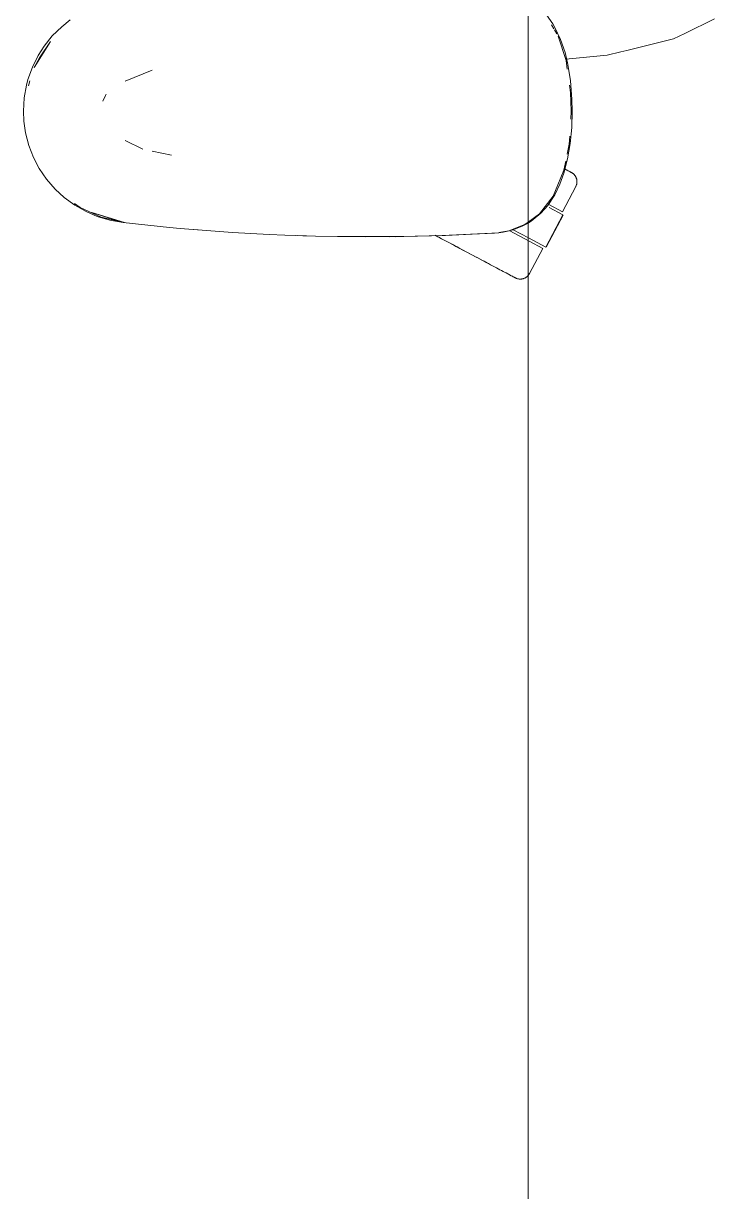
# Model space of a CAD drawing. Header units: millimetres. Extents: x 155920 to 295199, y -4084 to 97293.
# Drawn here: x 158458 to 158724.2, y 31127.1 to 31577.3 of the extents above; entities that cross this region are included whole.
import ezdxf

# ---------------------------------------------------------------- set-up
doc = ezdxf.new("R2010")
doc.units = ezdxf.units.MM
doc.header["$MEASUREMENT"] = 0
doc.layers.add('G-IMPT', color=8, linetype='CONTINUOUS', lineweight=9)
doc.layers.add('I-FURN', color=8, linetype='CONTINUOUS', lineweight=9)

msp = doc.modelspace()

# ---------------------------------------------------------------- linework, layer by layer
at = {"layer": 'G-IMPT'}
for p, q in [((158472.76, 31576), (158476.06, 31578.62)), ((158659.38, 31580.59), (158661.82, 31577.13)), ((158712.71, 31573.45), (158724.18, 31579.09)), ((158469.15, 31572.45), (158472.76, 31576)), ((158662.22, 31575.26), (158661.36, 31576.7)), ((158662.63, 31575.76), (158661.82, 31577.13)), ((158663.43, 31573.24), (158662.5, 31574.79)), ((158664.83, 31571.12), (158662.63, 31575.76)), ((158712.71, 31573.45), (158708.35, 31571.3)), ((158462.1, 31560.32), (158468.42, 31570.27)), ((158464.26, 31564), (158468.42, 31570.27)), ((158469.15, 31572.45), (158465.96, 31568.47)), ((158667, 31562.95), (158663.97, 31572.34)), ((158666.57, 31566.04), (158664.83, 31571.12)), ((158708.35, 31571.3), (158690.41, 31566.89)), ((158461.45, 31560.42), (158463.69, 31564.93)), ((158463.69, 31564.93), (158465.96, 31568.47)), ((158666.57, 31566.04), (158667.55, 31562.11)), ((158666.87, 31563.57), (158682.75, 31565.01)), ((158682.75, 31565.01), (158688.04, 31566.31)), ((158690.41, 31566.89), (158688.04, 31566.31)), ((158461.45, 31560.42), (158459.74, 31555.64)), ((158462.1, 31560.32), (158464.26, 31564)), ((158667.46, 31559.66), (158667, 31562.95)), ((158667.55, 31562.11), (158668.67, 31555.35)), ((158459.18, 31553.51), (158459.74, 31555.64)), ((158507.58, 31559.24), (158497.16, 31555.1)), ((158458.3, 31548.57), (158459.18, 31553.51)), ((158460.54, 31555.21), (158459.92, 31553.18)), ((158668.73, 31550.69), (158668.33, 31553.47)), ((158669.24, 31548.03), (158668.67, 31555.35)), ((158458, 31543.52), (158458.3, 31548.57)), ((158488.62, 31547.35), (158489.63, 31549.57)), ((158489.63, 31549.57), (158489.93, 31550.02)), ((158668.73, 31550.69), (158668.96, 31543.52)), ((158669.24, 31548.03), (158669.33, 31543.52)), ((158458, 31543.52), (158458.17, 31539.68)), ((158668.77, 31540.42), (158668.96, 31543.52)), ((158669.33, 31543.52), (158669.15, 31537.19)), ((158458.82, 31535.16), (158458.17, 31539.68)), ((158458.82, 31535.16), (158460.08, 31530.3)), ((158668.17, 31530.7), (158668.37, 31533.9)), ((158668.59, 31531.04), (158669.15, 31537.19)), ((158461.92, 31525.59), (158460.08, 31530.3)), ((158497.25, 31532.15), (158504.03, 31528.88)), ((158667.4, 31526.95), (158668.17, 31530.7)), ((158668.59, 31531.04), (158667.59, 31525.1)), ((158464.11, 31521.42), (158461.92, 31525.59)), ((158515.08, 31526.54), (158507.65, 31528.12)), ((158666.13, 31520.74), (158666.84, 31524.2)), ((158666.16, 31519.62), (158667.59, 31525.1)), ((158464.11, 31521.42), (158466.94, 31517.25)), ((158666.13, 31520.74), (158663.8, 31515.11)), ((158666.16, 31519.62), (158664.57, 31515.29)), ((158466.94, 31517.25), (158470.26, 31513.42)), ((158661.96, 31510.72), (158663.8, 31515.11)), ((158662.59, 31511.22), (158664.57, 31515.29)), ((158473.7, 31510.25), (158470.26, 31513.42)), ((158656.75, 31503.93), (158661.96, 31510.72)), ((158662.59, 31511.22), (158659.93, 31507.17)), ((158473.7, 31510.25), (158477.78, 31507.26)), ((158477.74, 31507.95), (158479.85, 31506.35)), ((158482.22, 31504.75), (158477.78, 31507.26)), ((158487.91, 31502.62), (158479.85, 31506.35)), ((158659.93, 31507.17), (158657.27, 31504.13)), ((158482.22, 31504.75), (158486.46, 31502.93)), ((158496.88, 31500.57), (158484.42, 31504.4)), ((158484.42, 31504.4), (158493.56, 31501.49)), ((158486.46, 31502.93), (158491.32, 31501.47)), ((158487.91, 31502.62), (158496.31, 31500.7)), ((158496.37, 31500.57), (158491.32, 31501.47)), ((158496.88, 31500.57), (158493.56, 31501.49)), ((158652.33, 31500.66), (158656.75, 31503.93)), ((158653.53, 31501.05), (158657.27, 31504.13)), ((158514.29, 31498.67), (158496.37, 31500.57)), ((158518.42, 31498.32), (158514.29, 31498.67)), ((158533.48, 31497.08), (158518.42, 31498.32)), ((158525.3, 31497.73), (158523.62, 31497.89)), ((158533.48, 31497.08), (158538.57, 31496.75)), ((158641.06, 31496.64), (158642.71, 31496.89)), ((158644.93, 31497.35), (158641.08, 31496.77)), ((158645.11, 31497.33), (158642.71, 31496.89)), ((158644.93, 31497.35), (158651.12, 31499.76)), ((158645.11, 31497.33), (158646.45, 31497.7)), ((158650.09, 31499.1), (158646.45, 31497.7)), ((158650.09, 31499.1), (158652.33, 31500.37)), ((158651.12, 31499.76), (158652.33, 31500.66)), ((158652.33, 31500.37), (158653.53, 31501.05)), ((158538.57, 31496.75), (158552.71, 31495.94)), ((158558.73, 31495.69), (158552.71, 31495.94)), ((158558.73, 31495.69), (158570.49, 31495.3)), ((158563.62, 31495.55), (158565.55, 31495.43)), ((158565.55, 31495.43), (158567.05, 31495.42)), ((158578.91, 31495.13), (158570.49, 31495.3)), ((158578.91, 31495.13), (158608.93, 31495.25)), ((158578.91, 31495.13), (158599.09, 31495.09)), ((158578.91, 31495.13), (158589.7, 31495.04)), ((158608.93, 31495.25), (158589.7, 31495.04)), ((158599.09, 31495.09), (158620.49, 31495.59)), ((158599.09, 31495.09), (158619.28, 31495.55)), ((158599.09, 31495.09), (158608.93, 31495.25)), ((158599.09, 31495.12), (158601.13, 31495.11)), ((158601.13, 31495.11), (158603.04, 31495.18)), ((158608.93, 31495.25), (158620.49, 31495.59)), ((158619.28, 31495.55), (158641.06, 31496.64)), ((158619.28, 31495.55), (158639.46, 31496.52)), ((158620.49, 31495.59), (158619.28, 31495.55)), ((158620.49, 31495.59), (158641.06, 31496.64)), ((158641.06, 31496.64), (158639.46, 31496.52))]:
    msp.add_line(p, q, dxfattribs=at)
at = {"layer": 'I-FURN'}
for p, q in [((158652.33, 32629.33), (158652.33, 31029.33)), ((158652.33, 31029.33), (158652.33, 32629.33)), ((158666.41, 31521.24), (158666.84, 31521.01)), ((158667.05, 31520.9), (158666.64, 31521.12)), ((158666.84, 31521.01), (158667.23, 31520.8)), ((158667.43, 31520.7), (158667.05, 31520.9)), ((158667.23, 31520.8), (158667.59, 31520.62)), ((158667.76, 31520.52), (158667.43, 31520.7)), ((158667.59, 31520.62), (158667.9, 31520.45)), ((158668.06, 31520.36), (158667.76, 31520.52)), ((158667.9, 31520.45), (158668.18, 31520.3)), ((158668.32, 31520.23), (158668.06, 31520.36)), ((158668.18, 31520.3), (158668.42, 31520.17)), ((158668.54, 31520.11), (158668.32, 31520.23)), ((158668.42, 31520.17), (158668.63, 31520.06)), ((158668.72, 31520.01), (158668.54, 31520.11)), ((158668.63, 31520.06), (158668.79, 31519.98)), ((158668.86, 31519.94), (158668.72, 31520.01)), ((158668.79, 31519.98), (158668.91, 31519.91)), ((158668.96, 31519.89), (158668.86, 31519.94)), ((158668.91, 31519.91), (158668.99, 31519.87)), ((158669.02, 31519.85), (158668.96, 31519.89)), ((158668.99, 31519.87), (158669.03, 31519.85)), ((158669.04, 31519.84), (158669.02, 31519.85)), ((158669.03, 31519.85), (158669.04, 31519.84)), ((158669.04, 31519.84), (158669.18, 31519.76)), ((158669.18, 31519.76), (158669.32, 31519.68)), ((158669.32, 31519.68), (158669.45, 31519.59)), ((158669.45, 31519.59), (158669.58, 31519.5)), ((158669.58, 31519.5), (158669.71, 31519.4)), ((158669.71, 31519.4), (158669.83, 31519.29)), ((158669.83, 31519.29), (158669.95, 31519.18)), ((158669.95, 31519.18), (158670.06, 31519.07)), ((158670.06, 31519.07), (158670.17, 31518.95)), ((158670.17, 31518.95), (158670.27, 31518.83)), ((158670.27, 31518.83), (158670.37, 31518.7)), ((158670.37, 31518.7), (158670.47, 31518.57)), ((158670.47, 31518.57), (158670.56, 31518.43)), ((158670.56, 31518.43), (158670.64, 31518.29)), ((158670.64, 31518.29), (158670.72, 31518.15)), ((158670.72, 31518.15), (158670.79, 31518.01)), ((158670.79, 31518.01), (158670.86, 31517.86)), ((158670.86, 31517.86), (158670.92, 31517.71)), ((158670.92, 31514.87), (158670.86, 31514.72)), ((158670.92, 31517.71), (158670.97, 31517.56)), ((158670.97, 31515.03), (158670.92, 31514.87)), ((158670.97, 31517.56), (158671.02, 31517.41)), ((158671.02, 31515.18), (158670.97, 31515.03)), ((158671.02, 31517.41), (158671.06, 31517.25)), ((158671.06, 31515.34), (158671.02, 31515.18)), ((158671.06, 31517.25), (158671.09, 31517.09)), ((158671.1, 31515.49), (158671.06, 31515.34)), ((158671.09, 31517.09), (158671.12, 31516.94)), ((158671.13, 31515.65), (158671.1, 31515.49)), ((158671.12, 31516.94), (158671.15, 31516.78)), ((158671.15, 31515.81), (158671.13, 31515.65)), ((158671.15, 31516.78), (158671.16, 31516.62)), ((158671.16, 31515.97), (158671.15, 31515.81)), ((158671.16, 31516.62), (158671.17, 31516.45)), ((158671.17, 31516.13), (158671.16, 31515.97)), ((158671.17, 31516.45), (158671.18, 31516.29)), ((158671.18, 31516.29), (158671.17, 31516.13)), ((158665.56, 31504.71), (158670.71, 31514.39)), ((158670.73, 31514.43), (158670.71, 31514.39)), ((158670.8, 31514.58), (158670.73, 31514.43)), ((158670.86, 31514.72), (158670.8, 31514.58)), ((158660.36, 31507.47), (158665.56, 31504.71)), ((158660.45, 31506.29), (158665.74, 31503.48)), ((158665.74, 31503.48), (158659.17, 31491.12)), ((158659.34, 31491.02), (158665.91, 31503.39)), ((158645.38, 31497.31), (158652.76, 31493.39)), ((158652.47, 31494.67), (158646.66, 31497.77)), ((158617.58, 31495.11), (158616.59, 31495.63)), ((158617.05, 31495.39), (158618.03, 31494.87)), ((158618.57, 31494.58), (158617.58, 31495.11)), ((158618.03, 31494.87), (158619.03, 31494.34)), ((158619.57, 31494.05), (158618.57, 31494.58)), ((158619.03, 31494.34), (158620.03, 31493.81)), ((158620.57, 31493.52), (158619.57, 31494.05)), ((158620.03, 31493.81), (158621.03, 31493.27)), ((158621.57, 31492.98), (158620.57, 31493.52)), ((158621.03, 31493.27), (158622.03, 31492.74)), ((158622.58, 31492.45), (158621.57, 31492.98)), ((158622.03, 31492.74), (158623.04, 31492.2)), ((158623.58, 31491.91), (158622.58, 31492.45)), ((158659.17, 31491.12), (158652.47, 31494.67)), ((158652.76, 31493.39), (158658.04, 31490.58)), ((158623.04, 31492.2), (158624.04, 31491.67)), ((158624.58, 31491.38), (158623.58, 31491.91)), ((158624.04, 31491.67), (158625.05, 31491.14)), ((158625.58, 31490.85), (158624.58, 31491.38)), ((158625.05, 31491.14), (158626.04, 31490.61)), ((158626.58, 31490.32), (158625.58, 31490.85)), ((158626.04, 31490.61), (158627.03, 31490.08)), ((158627.57, 31489.8), (158626.58, 31490.32)), ((158627.03, 31490.08), (158628.02, 31489.56)), ((158628.54, 31489.28), (158627.57, 31489.8)), ((158628.02, 31489.56), (158628.99, 31489.04)), ((158629.51, 31488.76), (158628.54, 31489.28)), ((158628.99, 31489.04), (158629.95, 31488.53)), ((158630.47, 31488.25), (158629.51, 31488.76)), ((158629.95, 31488.53), (158630.91, 31488.02)), ((158631.41, 31487.75), (158630.47, 31488.25)), ((158630.91, 31488.02), (158631.84, 31487.52)), ((158652.89, 31480.89), (158658.04, 31490.58)), ((158632.34, 31487.26), (158631.41, 31487.75)), ((158631.84, 31487.52), (158632.77, 31487.03)), ((158633.26, 31486.77), (158632.34, 31487.26)), ((158632.77, 31487.03), (158633.67, 31486.55)), ((158634.15, 31486.29), (158633.26, 31486.77)), ((158633.67, 31486.55), (158634.56, 31486.08)), ((158635.03, 31485.83), (158634.15, 31486.29)), ((158634.56, 31486.08), (158635.43, 31485.62)), ((158635.89, 31485.37), (158635.03, 31485.83)), ((158635.43, 31485.62), (158636.27, 31485.17)), ((158636.72, 31484.93), (158635.89, 31485.37)), ((158636.27, 31485.17), (158637.1, 31484.73)), ((158637.1, 31484.73), (158637.9, 31484.3)), ((158637.9, 31484.3), (158638.68, 31483.89)), ((158638.68, 31483.89), (158639.43, 31483.49)), ((158639.43, 31483.49), (158640.15, 31483.11)), ((158640.15, 31483.11), (158640.84, 31482.74)), ((158640.84, 31482.74), (158641.51, 31482.38)), ((158641.51, 31482.38), (158642.14, 31482.05)), ((158642.14, 31482.05), (158642.74, 31481.73)), ((158643.05, 31481.56), (158642.47, 31481.87)), ((158642.74, 31481.73), (158643.31, 31481.43)), ((158643.6, 31481.27), (158643.05, 31481.56)), ((158643.31, 31481.43), (158643.85, 31481.14)), ((158644.12, 31480.99), (158643.6, 31481.27)), ((158643.85, 31481.14), (158644.35, 31480.87)), ((158644.6, 31480.74), (158644.12, 31480.99)), ((158644.35, 31480.87), (158644.81, 31480.63)), ((158645.05, 31480.5), (158644.6, 31480.74)), ((158644.81, 31480.63), (158645.24, 31480.4)), ((158645.46, 31480.28), (158645.05, 31480.5)), ((158645.24, 31480.4), (158645.63, 31480.19)), ((158645.83, 31480.08), (158645.46, 31480.28)), ((158645.63, 31480.19), (158645.99, 31480)), ((158646.17, 31479.91), (158645.83, 31480.08)), ((158645.99, 31480), (158646.31, 31479.83)), ((158646.46, 31479.75), (158646.17, 31479.91)), ((158646.31, 31479.83), (158646.59, 31479.68)), ((158646.72, 31479.61), (158646.46, 31479.75)), ((158646.59, 31479.68), (158646.83, 31479.55)), ((158646.94, 31479.49), (158646.72, 31479.61)), ((158646.83, 31479.55), (158647.03, 31479.45)), ((158647.12, 31479.4), (158646.94, 31479.49)), ((158647.03, 31479.45), (158647.19, 31479.36)), ((158647.26, 31479.32), (158647.12, 31479.4)), ((158647.19, 31479.36), (158647.31, 31479.3)), ((158647.36, 31479.27), (158647.26, 31479.32)), ((158647.31, 31479.3), (158647.4, 31479.25)), ((158647.42, 31479.24), (158647.36, 31479.27)), ((158647.4, 31479.25), (158647.44, 31479.23)), ((158647.44, 31479.23), (158647.42, 31479.24)), ((158647.48, 31479.21), (158647.44, 31479.23)), ((158647.44, 31479.23), (158647.44, 31479.23)), ((158647.63, 31479.14), (158647.48, 31479.21)), ((158647.77, 31479.07), (158647.63, 31479.14)), ((158647.92, 31479.01), (158647.77, 31479.07)), ((158648.08, 31478.96), (158647.92, 31479.01)), ((158648.23, 31478.91), (158648.08, 31478.96)), ((158648.39, 31478.87), (158648.23, 31478.91)), ((158648.54, 31478.83), (158648.39, 31478.87)), ((158650.14, 31478.84), (158649.99, 31478.81)), ((158650.3, 31478.87), (158650.14, 31478.84)), ((158650.46, 31478.92), (158650.3, 31478.87)), ((158650.61, 31478.96), (158650.46, 31478.92)), ((158650.76, 31479.02), (158650.61, 31478.96)), ((158650.91, 31479.08), (158650.76, 31479.02)), ((158651.06, 31479.14), (158650.91, 31479.08)), ((158651.2, 31479.22), (158651.06, 31479.14)), ((158651.34, 31479.29), (158651.2, 31479.22)), ((158651.48, 31479.38), (158651.34, 31479.29)), ((158651.62, 31479.46), (158651.48, 31479.38)), ((158651.75, 31479.56), (158651.62, 31479.46)), ((158651.88, 31479.66), (158651.75, 31479.56)), ((158652, 31479.76), (158651.88, 31479.66)), ((158652.12, 31479.87), (158652, 31479.76)), ((158652.23, 31479.98), (158652.12, 31479.87)), ((158652.34, 31480.1), (158652.23, 31479.98)), ((158652.45, 31480.22), (158652.34, 31480.1)), ((158652.55, 31480.35), (158652.45, 31480.22)), ((158652.64, 31480.48), (158652.55, 31480.35)), ((158652.73, 31480.62), (158652.64, 31480.48)), ((158652.81, 31480.75), (158652.73, 31480.62)), ((158652.89, 31480.89), (158652.81, 31480.75)), ((158648.7, 31478.81), (158648.54, 31478.83)), ((158648.86, 31478.78), (158648.7, 31478.81)), ((158649.02, 31478.77), (158648.86, 31478.78)), ((158649.18, 31478.76), (158649.02, 31478.77)), ((158649.34, 31478.76), (158649.18, 31478.76)), ((158649.5, 31478.76), (158649.34, 31478.76)), ((158649.67, 31478.77), (158649.5, 31478.76)), ((158649.83, 31478.79), (158649.67, 31478.77)), ((158649.99, 31478.81), (158649.83, 31478.79))]:
    msp.add_line(p, q, dxfattribs=at)

doc.saveas('drawing.dxf')
